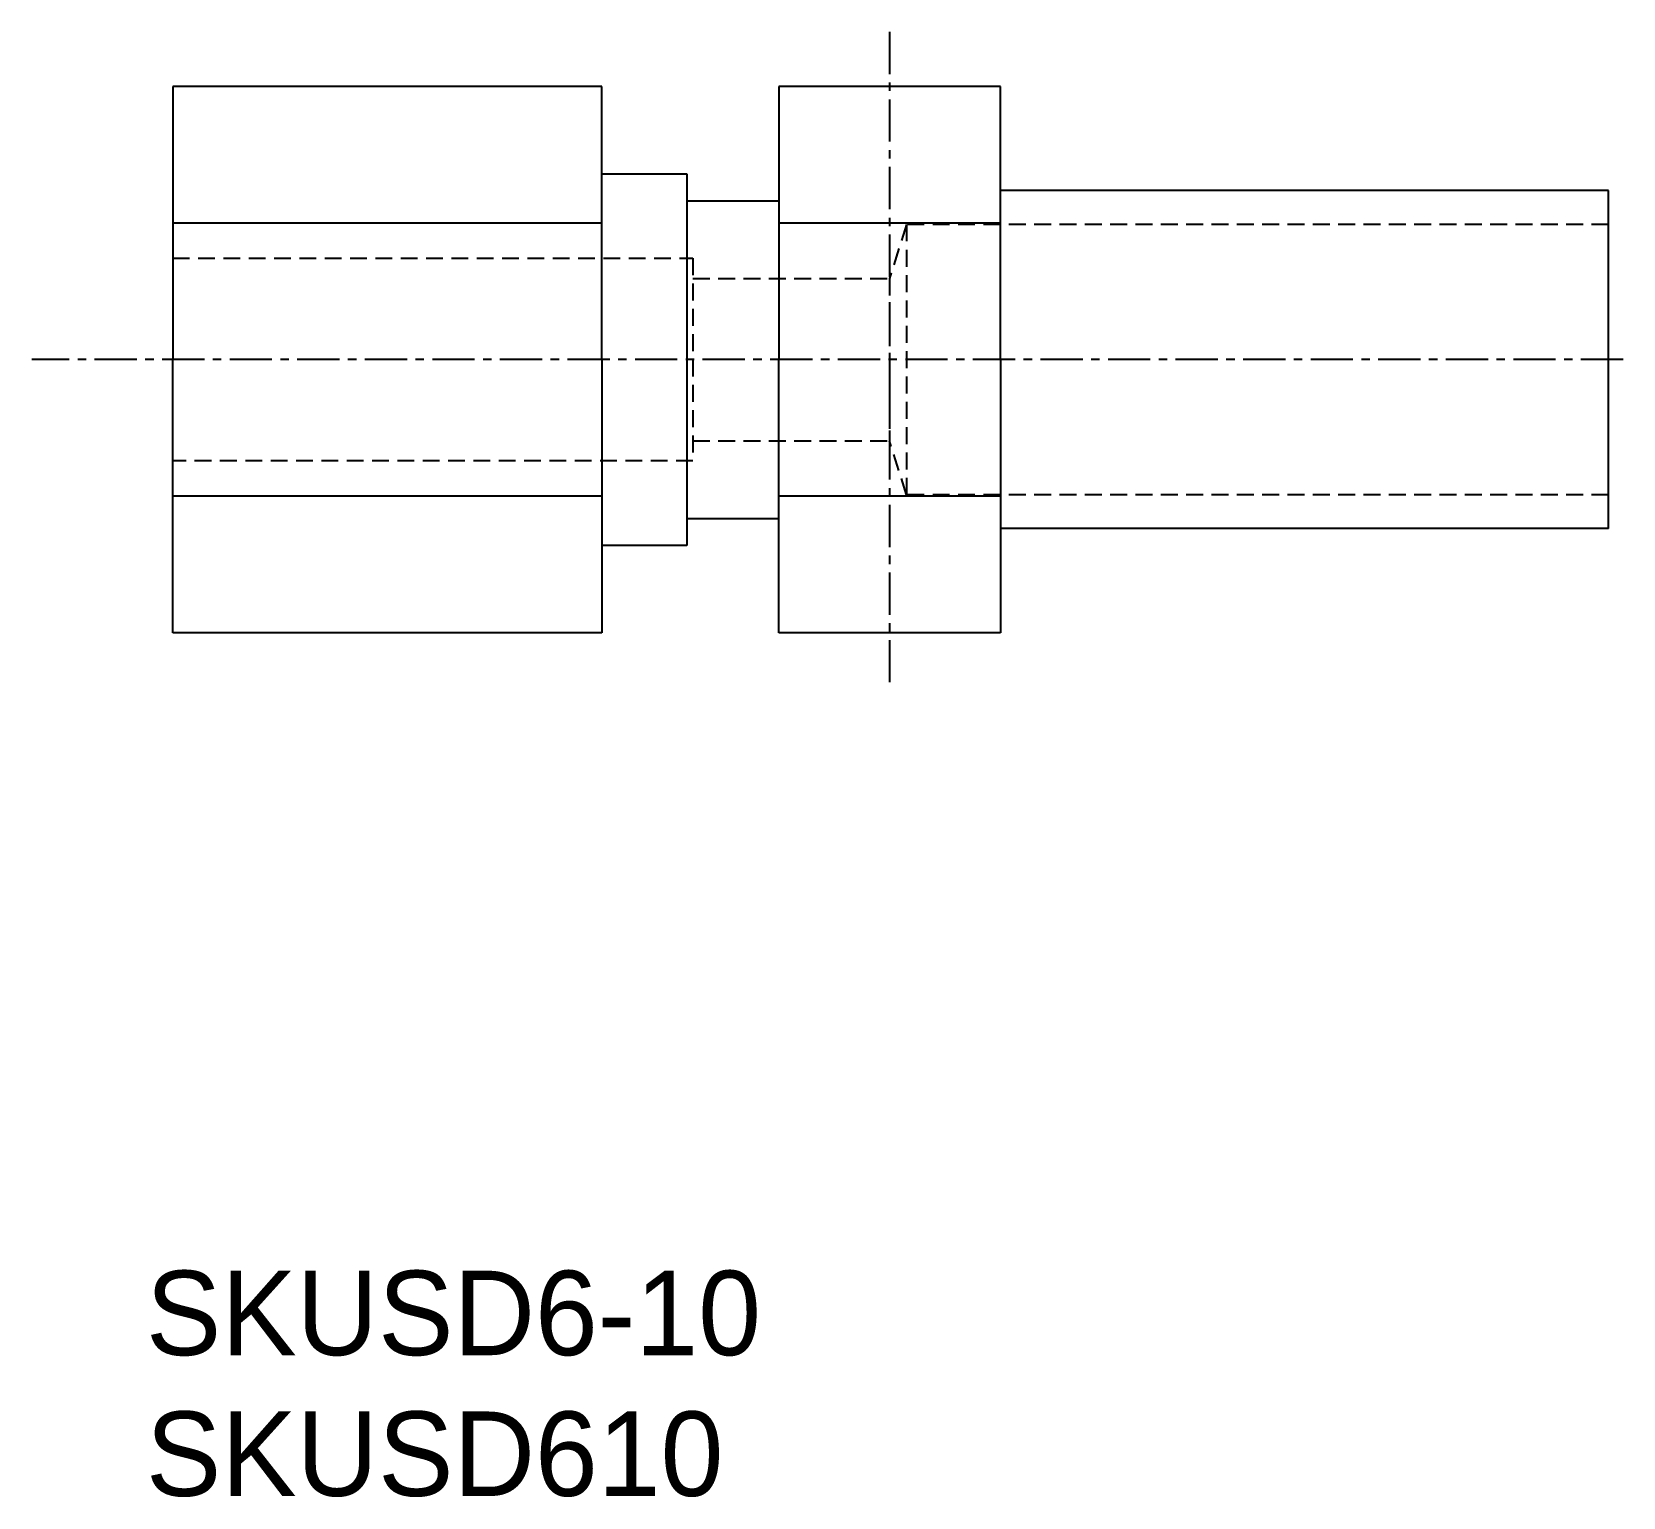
# Model space of a CAD drawing. Extents: x 51.1 to 98.2, y 42.5 to 85.8.
import ezdxf

# ---------------------------------------------------------------- set-up
doc = ezdxf.new("R2010")
doc.units = 0
doc.linetypes.add('CENTER', pattern=[2, 1.25, -0.25, 0.25, -0.25])
doc.linetypes.add('DASHED', pattern=[0.75, 0.5, -0.25])
doc.layers.get('0').update_dxf_attribs({"linetype": 'CONTINUOUS'})
doc.layers.add('CENTER', color=1, linetype='CENTER')

msp = doc.modelspace()

# ---------------------------------------------------------------- linework, layer by layer
at = {"color": 7, "linetype": 'CONTINUOUS'}
for p, q in [((67.988, 84.215), (55.288, 84.215)), ((55.288, 84.215), (55.288, 80.174)), ((67.988, 80.174), (67.988, 84.215)), ((79.788, 84.215), (73.228, 84.215)), ((73.228, 84.215), (73.228, 80.832)), ((79.788, 80.832), (79.788, 84.215)), ((67.988, 81.632), (70.508, 81.632)), ((70.508, 81.632), (70.508, 80.832)), ((97.788, 81.132), (79.788, 81.132)), ((97.788, 71.132), (97.788, 81.132)), ((70.508, 80.832), (70.508, 71.432)), ((70.508, 80.832), (73.228, 80.832)), ((73.228, 80.832), (73.228, 80.174)), ((79.788, 80.174), (79.788, 80.832)), ((67.988, 80.174), (55.288, 80.174)), ((55.288, 80.174), (55.288, 79.132)), ((67.988, 76.132), (67.988, 80.174)), ((73.228, 80.174), (73.228, 76.132)), ((79.788, 80.174), (73.228, 80.174)), ((79.788, 76.132), (79.788, 80.174)), ((55.288, 79.132), (55.288, 76.132)), ((55.288, 73.132), (55.288, 76.132)), ((67.988, 76.132), (67.988, 72.091)), ((73.228, 72.091), (73.228, 76.132)), ((79.788, 76.132), (79.788, 72.091)), ((55.288, 72.091), (55.288, 73.132)), ((67.988, 72.091), (55.288, 72.091)), ((55.288, 68.049), (55.288, 72.091)), ((67.988, 72.091), (67.988, 68.049)), ((79.788, 72.091), (73.228, 72.091)), ((73.228, 71.432), (73.228, 72.091)), ((79.788, 72.091), (79.788, 68.049)), ((70.508, 71.432), (73.228, 71.432)), ((70.508, 71.432), (70.508, 70.632)), ((73.228, 68.049), (73.228, 71.432)), ((97.788, 71.132), (79.788, 71.132)), ((70.508, 70.632), (67.988, 70.632)), ((67.988, 68.049), (55.288, 68.049)), ((79.788, 68.049), (73.228, 68.049))]:
    msp.add_line(p, q, dxfattribs=at)
at = {"color": 3, "linetype": 'DASHED'}
for p, q in [((77.008, 80.132), (76.508, 78.532)), ((77.008, 80.132), (77.008, 72.132)), ((97.788, 80.132), (77.008, 80.132)), ((55.288, 79.132), (70.688, 79.132)), ((70.688, 79.132), (70.688, 73.132)), ((70.688, 78.532), (76.508, 78.532)), ((76.508, 78.532), (76.508, 73.732)), ((70.688, 73.732), (76.508, 73.732)), ((77.008, 72.132), (76.508, 73.732)), ((70.688, 73.132), (55.288, 73.132)), ((97.788, 72.132), (77.008, 72.132))]:
    msp.add_line(p, q, dxfattribs=at)
at = {"layer": 'CENTER', "color": 1, "linetype": 'CENTER'}
for p, q in [((76.508, 85.832), (76.508, 66.433)), ((98.226, 76.132), (51.118, 76.132))]:
    msp.add_line(p, q, dxfattribs=at)

# ---------------------------------------------------------------- texts
at = {"color": 7, "linetype": 'CONTINUOUS'}
for s, p in [('SKUSD6-10', (54.495, 46.669)), ('SKUSD610', (54.495, 42.503))]:
    msp.add_text(s, height=2.5, dxfattribs=at).set_placement(p)

doc.saveas('drawing.dxf')
